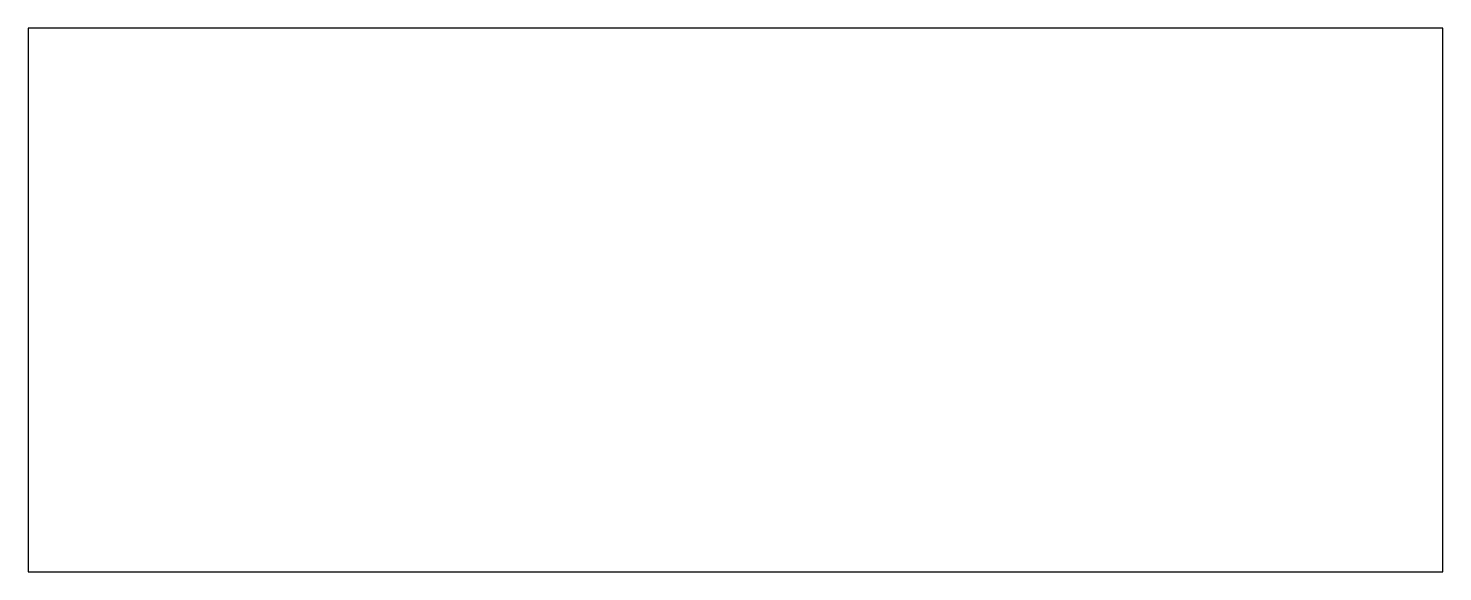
# Model space of a CAD drawing. Extents: x -65 to 65, y -25 to 25.
import ezdxf

# ---------------------------------------------------------------- set-up
doc = ezdxf.new("R2010")
doc.units = 0
doc.layers.add('MODELSKETCH_VISIBLE', color=7, linetype='CONTINUOUS')

msp = doc.modelspace()

# ---------------------------------------------------------------- linework, layer by layer
at = {"layer": 'MODELSKETCH_VISIBLE'}
for p, q in [((65, 25), (-65, 25)), ((-65, 25), (-65, -25)), ((65, -25), (65, 25)), ((-65, -25), (65, -25))]:
    msp.add_line(p, q, dxfattribs=at)

doc.saveas('drawing.dxf')
